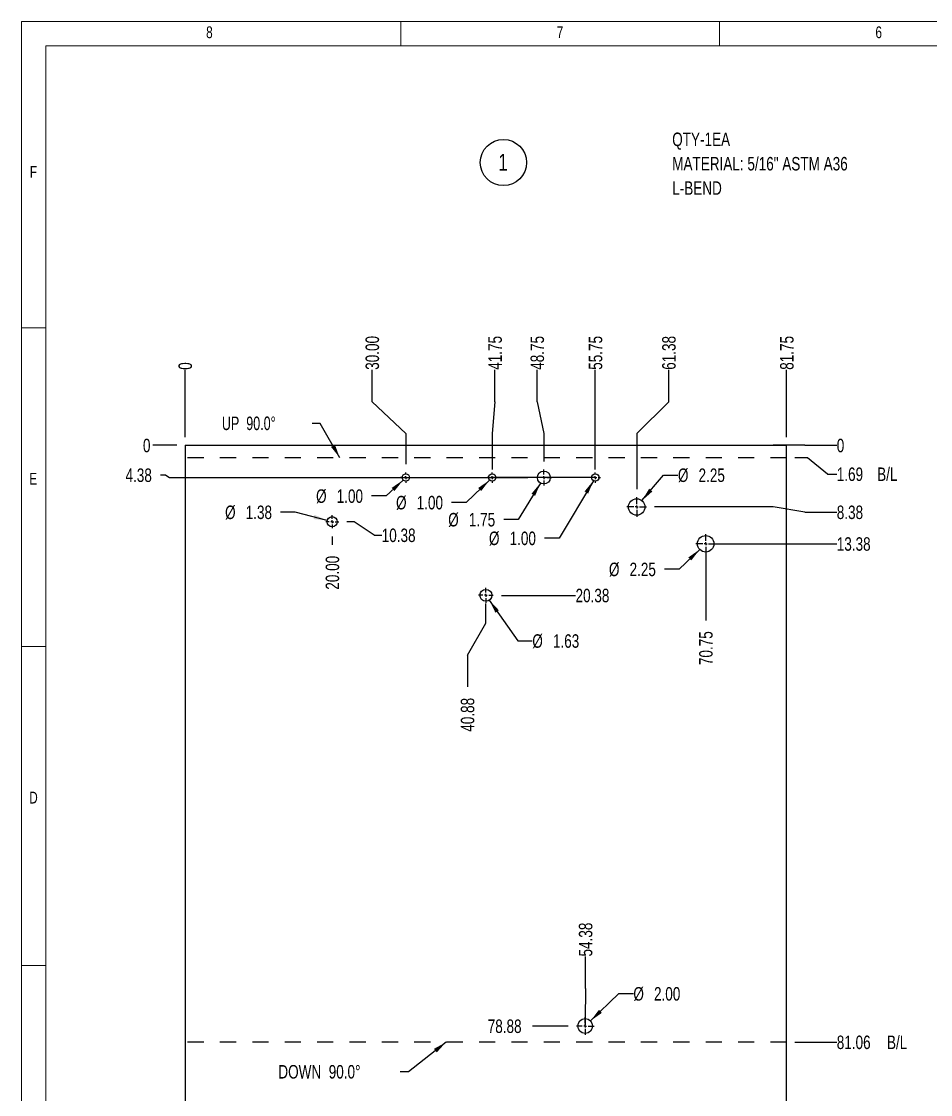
# Model space of a CAD drawing. Header units: inches. Extents: x 0 to 16.5, y 0 to 11.7.
# Drawn here: x 0.02 to 5.63, y 5.05 to 11.67 of the extents above; entities that cross this region are included whole.
import ezdxf

# ---------------------------------------------------------------- set-up
doc = ezdxf.new("R2010")
doc.units = ezdxf.units.IN
doc.header["$MEASUREMENT"] = 0
doc.linetypes.add('CENTERX2', pattern=[0.8, 0.5, -0.1, 0.1, -0.1])
doc.linetypes.add('HIDDEN', pattern=[0.075, 0.05, -0.025])
doc.layers.add('FORMAT', color=7, linetype='Continuous')
doc.styles.add('SLDTEXTSTYLE0', font='TXT', dxfattribs={"width": 0.75})
doc.styles.add('SLDTEXTSTYLE2', font='TXT', dxfattribs={"width": 0.694444})
doc.dimstyles.new('SLDDIMSTYLE0', dxfattribs={"dimtxt": 0.084961, "dimasz": 0.084961, "dimexe": 0, "dimexo": 0.0625, "dimgap": 0.02124, "dimtad": 0, "dimtih": 1, "dimtoh": 1, "dimdec": 0, "dimlfac": 22, "dimrnd": 1e-09, "dimdsep": 46, "dimtxsty": 'SLDTEXTSTYLE0', "dimblk1": 'NONE', "dimblk2": 'NONE', "dimsah": 1, "dimcen": 0.09, "dimadec": 0, "dimazin": 2, "dimtfac": 1, "dimtdec": 0, "dimtofl": 0, "dimtmove": 0, "dimatfit": 3, "dimldrblk": 'NONE', "dimfxl": 0, "dimfrac": 2, "dimtolj": 1, "dimtzin": 12, "dimarcsym": 0})
doc.dimstyles.new('SLDDIMSTYLE1', dxfattribs={"dimtxt": 0.084961, "dimasz": 0.084961, "dimexe": 0, "dimexo": 0.0625, "dimgap": 0.02124, "dimtad": 0, "dimtih": 1, "dimtoh": 1, "dimlfac": 22, "dimrnd": 1e-09, "dimzin": 12, "dimdsep": 46, "dimtxsty": 'SLDTEXTSTYLE0', "dimblk1": 'NONE', "dimblk2": 'NONE', "dimsah": 1, "dimcen": 0.09, "dimadec": 0, "dimazin": 3, "dimtfac": 1, "dimtofl": 0, "dimtmove": 0, "dimatfit": 3, "dimldrblk": 'NONE', "dimfxl": 0, "dimfrac": 2, "dimtolj": 1, "dimtzin": 12, "dimarcsym": 0})
doc.dimstyles.new('SLDDIMSTYLE2', dxfattribs={"dimtxt": 0.084961, "dimasz": 0.084961, "dimexe": 0, "dimexo": 0.0625, "dimgap": 0.02124, "dimtad": 0, "dimtih": 1, "dimtoh": 1, "dimlfac": 22, "dimrnd": 1e-09, "dimzin": 12, "dimdsep": 46, "dimtxsty": 'SLDTEXTSTYLE0', "dimblk1": 'NONE', "dimblk2": 'NONE', "dimsah": 1, "dimcen": 0.09, "dimadec": 0, "dimazin": 3, "dimtfac": 1, "dimtofl": 0, "dimtmove": 0, "dimatfit": 3, "dimldrblk": 'NONE', "dimfxl": 0, "dimfrac": 2, "dimtolj": 1, "dimtzin": 12, "dimarcsym": 0})
doc.dimstyles.new('SLDDIMSTYLE3', dxfattribs={"dimtxt": 0.084961, "dimasz": 0.084961, "dimexe": 0, "dimexo": 0.0625, "dimgap": 0.02124, "dimtad": 0, "dimtih": 1, "dimtoh": 1, "dimlfac": 22, "dimrnd": 1e-09, "dimzin": 4, "dimdsep": 46, "dimtxsty": 'SLDTEXTSTYLE0', "dimblk1": 'NONE', "dimblk2": 'NONE', "dimsah": 1, "dimcen": 0.09, "dimadec": 0, "dimazin": 1, "dimtfac": 1, "dimtofl": 0, "dimtmove": 0, "dimatfit": 3, "dimldrblk": 'NONE', "dimfxl": 0, "dimfrac": 2, "dimtolj": 1, "dimtzin": 12, "dimarcsym": 0})
doc.dimstyles.new('SLDDIMSTYLE4', dxfattribs={"dimtxt": 0.084961, "dimasz": 0.084961, "dimexe": 0, "dimexo": 0.0625, "dimgap": 0.02124, "dimtad": 0, "dimtih": 1, "dimtoh": 1, "dimlfac": 22, "dimrnd": 1e-09, "dimzin": 12, "dimdsep": 46, "dimtxsty": 'SLDTEXTSTYLE0', "dimsah": 1, "dimcen": 0, "dimadec": 0, "dimazin": 3, "dimtfac": 1, "dimtofl": 0, "dimtmove": 0, "dimatfit": 3, "dimfxl": 0, "dimfrac": 2, "dimtolj": 1, "dimtzin": 12, "dimarcsym": 0})
doc.dimstyles.new('SLDDIMSTYLE5', dxfattribs={"dimtxt": 0.084961, "dimasz": 0.084961, "dimexe": 0, "dimexo": 0.0625, "dimgap": 0.02124, "dimtad": 0, "dimtih": 1, "dimtoh": 1, "dimlfac": 22, "dimrnd": 1e-09, "dimzin": 4, "dimdsep": 46, "dimtxsty": 'SLDTEXTSTYLE0', "dimsah": 1, "dimcen": 0, "dimadec": 0, "dimazin": 1, "dimtfac": 1, "dimtofl": 0, "dimtmove": 0, "dimatfit": 3, "dimfxl": 0, "dimfrac": 2, "dimtolj": 1, "dimtzin": 12, "dimarcsym": 0})
doc.dimstyles.new('SLDDIMSTYLE6', dxfattribs={"dimtxt": 0.18, "dimasz": 0.084961, "dimexe": 0, "dimexo": 0.0625, "dimgap": 0, "dimtad": 0, "dimtih": 1, "dimtoh": 1, "dimdec": 0, "dimrnd": 1e-09, "dimzin": 0, "dimdsep": 46, "dimtxsty": 'Standard', "dimsah": 1, "dimcen": 0.09, "dimadec": 0, "dimazin": 0, "dimtfac": 0.084961, "dimtdec": 0, "dimtofl": 0, "dimtmove": 0, "dimatfit": 3, "dimfxl": 0, "dimfrac": 2, "dimtolj": 1, "dimtzin": 0, "dimarcsym": 0})

# ---------------------------------------------------------------- blocks, each defined once
blk = doc.blocks.new('Drawing View45')
at = {"color": 7, "linetype": 'Continuous', "lineweight": 25}
for p, q in [((0, 5.5511), (3.7159, 5.5511)), ((0, 5.5511), (0, 0)), ((3.7159, 0), (3.7159, 5.5511)), ((0, 0), (3.7159, 0))]:
    blk.add_line(p, q, dxfattribs=at)
for centre, radius in [((1.3636, 5.3523), 0.0227), ((1.8977, 5.3523), 0.0227), ((2.2159, 5.3523), 0.0398), ((2.5341, 5.3523), 0.0227), ((2.7898, 5.1705), 0.0511), ((0.9091, 5.0795), 0.0313), ((3.2159, 4.9432), 0.0511), ((1.858, 4.625), 0.0369), ((2.4716, 1.9659), 0.0455)]:
    blk.add_circle(centre, radius, dxfattribs=at)
blk = doc.blocks.new('_D')
at = {"layer": 'FORMAT'}
for p, q in [((4.8576, 9.0573), (4.6608, 9.0573)), ((4.6608, 9.0573), (4.6949, 9.0573)), ((4.8576, 9.0573), (5.0545, 9.0573))]:
    blk.add_line(p, q, dxfattribs=at)
at = {"layer": 'FORMAT', "insert": (5.0545, 9.0977), "char_height": 0.0833, "attachment_point": 1, "style": 'SLDTEXTSTYLE0'}
blk.add_mtext('0', dxfattribs=at)
blk = doc.blocks.new('_None')
blk = doc.blocks.new('_D_1')
at = {"layer": 'FORMAT'}
for p, q in [((4.8745, 8.9806), (4.7949, 8.9806)), ((4.997, 8.8801), (4.8745, 8.9806)), ((4.997, 8.8801), (5.0545, 8.8801))]:
    blk.add_line(p, q, dxfattribs=at)
at = {"layer": 'FORMAT', "char_height": 0.08333, "attachment_point": 1, "style": 'SLDTEXTSTYLE0'}
for s, insert in [('1.69', (5.0545, 8.9205)), ('B/L', (5.3039, 8.9205))]:
    blk.add_mtext(s, dxfattribs=dict(at, insert=insert))
blk = doc.blocks.new('_D_2')
at = {"layer": 'FORMAT'}
blk.add_line((4.2949, 8.4493), (5.0545, 8.4493), dxfattribs=at)
at = {"layer": 'FORMAT', "insert": (5.0545, 8.4897), "char_height": 0.08333, "attachment_point": 1, "style": 'SLDTEXTSTYLE0'}
blk.add_mtext('13.38', dxfattribs=at)
blk = doc.blocks.new('_D_3')
at = {"layer": 'FORMAT'}
blk.add_line((4.7949, 5.3726), (5.0545, 5.3726), dxfattribs=at)
at = {"layer": 'FORMAT', "char_height": 0.08333, "attachment_point": 1, "style": 'SLDTEXTSTYLE0'}
for s, insert in [('81.06', (5.0545, 5.413)), ('B/L', (5.3645, 5.413))]:
    blk.add_mtext(s, dxfattribs=dict(at, insert=insert))
blk = doc.blocks.new('_D_4')
at = {"layer": 'FORMAT'}
blk.add_line((4.7949, 3.5061), (5.0545, 3.5061), dxfattribs=at)
at = {"layer": 'FORMAT', "insert": (5.0545, 3.5465), "char_height": 0.08333, "attachment_point": 1, "style": 'SLDTEXTSTYLE0'}
blk.add_mtext('122.13', dxfattribs=at)
blk = doc.blocks.new('_D_5')
at = {"layer": 'FORMAT'}
blk.add_line((0.979, 9.0573), (0.8298, 9.0573), dxfattribs=at)
at = {"layer": 'FORMAT', "insert": (0.7691, 9.0977), "char_height": 0.0833, "attachment_point": 1, "style": 'SLDTEXTSTYLE0'}
blk.add_mtext('0', dxfattribs=at)
blk = doc.blocks.new('_D_6')
at = {"layer": 'FORMAT'}
for p, q in [((0.9098, 8.874), (0.8771, 8.874)), ((0.9098, 8.874), (0.9326, 8.8584)), ((0.9326, 8.8584), (3.1461, 8.8584))]:
    blk.add_line(p, q, dxfattribs=at)
at = {"layer": 'FORMAT', "insert": (0.6615, 8.9143), "char_height": 0.08333, "attachment_point": 1, "style": 'SLDTEXTSTYLE0'}
blk.add_mtext('4.38', dxfattribs=at)
blk = doc.blocks.new('_D_7')
at = {"layer": 'FORMAT'}
for p, q in [((4.6608, 8.6766), (3.929, 8.6766)), ((4.8576, 8.6449), (4.6608, 8.6766)), ((4.8576, 8.6449), (5.0545, 8.6449))]:
    blk.add_line(p, q, dxfattribs=at)
at = {"layer": 'FORMAT', "insert": (5.0545, 8.6853), "char_height": 0.08333, "attachment_point": 1, "style": 'SLDTEXTSTYLE0'}
blk.add_mtext('8.38', dxfattribs=at)
blk = doc.blocks.new('_D_8')
at = {"layer": 'FORMAT'}
for p, q in [((2.0746, 8.5857), (2.0284, 8.5857)), ((2.1969, 8.503), (2.0746, 8.5857)), ((2.1969, 8.503), (2.2438, 8.503))]:
    blk.add_line(p, q, dxfattribs=at)
at = {"layer": 'FORMAT', "insert": (2.2438, 8.5434), "char_height": 0.08333, "attachment_point": 1, "style": 'SLDTEXTSTYLE0'}
blk.add_mtext('10.38', dxfattribs=at)
blk = doc.blocks.new('_D_9')
at = {"layer": 'FORMAT'}
blk.add_line((2.983, 8.1311), (3.441, 8.1311), dxfattribs=at)
at = {"layer": 'FORMAT', "insert": (3.441, 8.1715), "char_height": 0.08333, "attachment_point": 1, "style": 'SLDTEXTSTYLE0'}
blk.add_mtext('20.38', dxfattribs=at)
blk = doc.blocks.new('_D_10')
at = {"layer": 'FORMAT'}
blk.add_line((3.3961, 5.4721), (3.1748, 5.4721), dxfattribs=at)
at = {"layer": 'FORMAT', "insert": (2.8986, 5.5124), "char_height": 0.08333, "attachment_point": 1, "style": 'SLDTEXTSTYLE0'}
blk.add_mtext('78.88', dxfattribs=at)
blk = doc.blocks.new('_D_11')
at = {"layer": 'FORMAT'}
blk.add_line((1.029, 9.1073), (1.029, 9.5235), dxfattribs=at)
at = {"layer": 'FORMAT', "insert": (0.9886, 9.5235), "char_height": 0.0833, "attachment_point": 1, "rotation": 90, "style": 'SLDTEXTSTYLE0'}
blk.add_mtext('0', dxfattribs=at)
blk = doc.blocks.new('_D_12')
at = {"layer": 'FORMAT'}
blk.add_line((1.9381, 8.4953), (1.9381, 8.4423), dxfattribs=at)
at = {"layer": 'FORMAT', "insert": (1.8977, 8.166), "char_height": 0.08333, "attachment_point": 1, "rotation": 90, "style": 'SLDTEXTSTYLE0'}
blk.add_mtext('20.00', dxfattribs=at)
blk = doc.blocks.new('_D_13')
at = {"layer": 'FORMAT'}
for p, q in [((2.1844, 9.3267), (2.1844, 9.5235)), ((2.1844, 9.3267), (2.3926, 9.1298)), ((2.3926, 9.1298), (2.3926, 8.9402))]:
    blk.add_line(p, q, dxfattribs=at)
at = {"layer": 'FORMAT', "insert": (2.144, 9.5235), "char_height": 0.08333, "attachment_point": 1, "rotation": 90, "style": 'SLDTEXTSTYLE0'}
blk.add_mtext('30.00', dxfattribs=at)
blk = doc.blocks.new('_D_14')
at = {"layer": 'FORMAT'}
for p, q in [((2.887, 7.959), (2.887, 8.0811)), ((2.7728, 7.7621), (2.887, 7.959)), ((2.7728, 7.7621), (2.7728, 7.5653))]:
    blk.add_line(p, q, dxfattribs=at)
at = {"layer": 'FORMAT', "insert": (2.7324, 7.289), "char_height": 0.08333, "attachment_point": 1, "rotation": 90, "style": 'SLDTEXTSTYLE0'}
blk.add_mtext('40.88', dxfattribs=at)
blk = doc.blocks.new('_D_15')
at = {"layer": 'FORMAT'}
for p, q in [((2.9428, 9.3267), (2.9428, 9.5235)), ((2.9428, 9.3267), (2.9267, 9.1298)), ((2.9267, 9.1298), (2.9267, 8.9084))]:
    blk.add_line(p, q, dxfattribs=at)
at = {"layer": 'FORMAT', "insert": (2.9025, 9.5235), "char_height": 0.08333, "attachment_point": 1, "rotation": 90, "style": 'SLDTEXTSTYLE0'}
blk.add_mtext('41.75', dxfattribs=at)
blk = doc.blocks.new('_D_16')
at = {"layer": 'FORMAT'}
for p, q in [((3.2032, 9.3267), (3.2032, 9.5235)), ((3.2032, 9.3267), (3.2449, 9.1298)), ((3.2449, 9.1298), (3.2449, 8.9573))]:
    blk.add_line(p, q, dxfattribs=at)
at = {"layer": 'FORMAT', "insert": (3.1629, 9.5235), "char_height": 0.08333, "attachment_point": 1, "rotation": 90, "style": 'SLDTEXTSTYLE0'}
blk.add_mtext('48.75', dxfattribs=at)
blk = doc.blocks.new('_D_17')
at = {"layer": 'FORMAT'}
for p, q in [((3.5018, 5.7044), (3.5018, 5.9012)), ((3.5018, 5.7044), (3.5006, 5.5075)), ((3.5006, 5.5075), (3.5006, 5.4766))]:
    blk.add_line(p, q, dxfattribs=at)
at = {"layer": 'FORMAT', "insert": (3.4615, 5.9012), "char_height": 0.08333, "attachment_point": 1, "rotation": 90, "style": 'SLDTEXTSTYLE0'}
blk.add_mtext('54.38', dxfattribs=at)
blk = doc.blocks.new('_D_18')
at = {"layer": 'FORMAT'}
blk.add_line((3.5631, 8.9084), (3.5631, 9.5235), dxfattribs=at)
at = {"layer": 'FORMAT', "insert": (3.5227, 9.5235), "char_height": 0.08333, "attachment_point": 1, "rotation": 90, "style": 'SLDTEXTSTYLE0'}
blk.add_mtext('55.75', dxfattribs=at)
blk = doc.blocks.new('_D_19')
at = {"layer": 'FORMAT'}
for p, q in [((4.0165, 9.3267), (4.0165, 9.5235)), ((4.0165, 9.3267), (3.8188, 9.1298)), ((3.8188, 9.1298), (3.8188, 8.7868))]:
    blk.add_line(p, q, dxfattribs=at)
at = {"layer": 'FORMAT', "insert": (3.9761, 9.5235), "char_height": 0.08333, "attachment_point": 1, "rotation": 90, "style": 'SLDTEXTSTYLE0'}
blk.add_mtext('61.38', dxfattribs=at)
blk = doc.blocks.new('_D_20')
at = {"layer": 'FORMAT'}
blk.add_line((4.2449, 8.3993), (4.2449, 7.9765), dxfattribs=at)
at = {"layer": 'FORMAT', "insert": (4.2045, 7.7003), "char_height": 0.08333, "attachment_point": 1, "rotation": 90, "style": 'SLDTEXTSTYLE0'}
blk.add_mtext('70.75', dxfattribs=at)
blk = doc.blocks.new('_D_21')
at = {"layer": 'FORMAT'}
blk.add_line((4.7449, 9.1073), (4.7449, 9.5235), dxfattribs=at)
at = {"layer": 'FORMAT', "insert": (4.7045, 9.5235), "char_height": 0.08333, "attachment_point": 1, "rotation": 90, "style": 'SLDTEXTSTYLE0'}
blk.add_mtext('81.75', dxfattribs=at)
blk = doc.blocks.new('_D_22')
at = {"layer": 'FORMAT'}
for p, q in [((1.7093, 8.6449), (1.6193, 8.6449)), ((1.9078, 8.5935), (1.7093, 8.6449))]:
    blk.add_line(p, q, dxfattribs=at)
blk.add_solid([(1.9078, 8.5935), (1.8289, 8.6275), (1.8223, 8.6022)], dxfattribs=at)
at = {"layer": 'FORMAT', "char_height": 0.08333, "attachment_point": 1, "style": 'SLDTEXTSTYLE0'}
for s, insert in [('%%c', (1.2763, 8.6853)), ('1.38', (1.4037, 8.6853))]:
    blk.add_mtext(s, dxfattribs=dict(at, insert=insert))
blk = doc.blocks.new('_D_23')
at = {"layer": 'FORMAT'}
for p, q in [((3.8515, 8.7159), (3.9834, 8.874)), ((3.9834, 8.874), (4.0734, 8.874))]:
    blk.add_line(p, q, dxfattribs=at)
blk.add_solid([(3.8515, 8.7159), (3.916, 8.7727), (3.8959, 8.7895)], dxfattribs=at)
at = {"layer": 'FORMAT', "char_height": 0.08333, "attachment_point": 1, "style": 'SLDTEXTSTYLE0'}
for s, insert in [('%%c', (4.0734, 8.9143)), ('2.25', (4.2008, 8.9143))]:
    blk.add_mtext(s, dxfattribs=dict(at, insert=insert))
blk = doc.blocks.new('_D_24')
at = {"layer": 'FORMAT'}
for p, q in [((2.3761, 8.8429), (2.2713, 8.7448)), ((2.2713, 8.7448), (2.1813, 8.7448))]:
    blk.add_line(p, q, dxfattribs=at)
blk.add_solid([(2.3761, 8.8429), (2.3051, 8.7944), (2.3229, 8.7753)], dxfattribs=at)
at = {"layer": 'FORMAT', "char_height": 0.08333, "attachment_point": 1, "style": 'SLDTEXTSTYLE0'}
for s, insert in [('%%c', (1.8383, 8.7852)), ('1.00', (1.9657, 8.7852))]:
    blk.add_mtext(s, dxfattribs=dict(at, insert=insert))
blk = doc.blocks.new('_D_25')
at = {"layer": 'FORMAT'}
for p, q in [((3.2243, 8.8244), (3.0875, 8.5993)), ((3.0875, 8.5993), (2.9975, 8.5993))]:
    blk.add_line(p, q, dxfattribs=at)
blk.add_solid([(3.2243, 8.8244), (3.169, 8.7586), (3.1913, 8.745)], dxfattribs=at)
at = {"layer": 'FORMAT', "char_height": 0.08333, "attachment_point": 1, "style": 'SLDTEXTSTYLE0'}
for s, insert in [('%%c', (2.6546, 8.6397)), ('1.75', (2.782, 8.6397))]:
    blk.add_mtext(s, dxfattribs=dict(at, insert=insert))
blk = doc.blocks.new('_D_26')
at = {"layer": 'FORMAT'}
for p, q in [((3.5333, 5.5036), (3.7082, 5.6719)), ((3.7082, 5.6719), (3.7982, 5.6719))]:
    blk.add_line(p, q, dxfattribs=at)
blk.add_solid([(3.5333, 5.5036), (3.6036, 5.5531), (3.5855, 5.5719)], dxfattribs=at)
at = {"layer": 'FORMAT', "char_height": 0.08333, "attachment_point": 1, "style": 'SLDTEXTSTYLE0'}
for s, insert in [('%%c', (3.7982, 5.7123)), ('2.00', (3.9256, 5.7123))]:
    blk.add_mtext(s, dxfattribs=dict(at, insert=insert))
blk = doc.blocks.new('_D_27')
at = {"layer": 'FORMAT'}
for p, q in [((2.9103, 8.8427), (2.7652, 8.7047)), ((2.7652, 8.7047), (2.6752, 8.7047))]:
    blk.add_line(p, q, dxfattribs=at)
blk.add_solid([(2.9103, 8.8427), (2.8397, 8.7936), (2.8577, 8.7747)], dxfattribs=at)
at = {"layer": 'FORMAT', "char_height": 0.08333, "attachment_point": 1, "style": 'SLDTEXTSTYLE0'}
for s, insert in [('%%c', (2.3323, 8.7451)), ('1.00', (2.4597, 8.7451))]:
    blk.add_mtext(s, dxfattribs=dict(at, insert=insert))
blk = doc.blocks.new('_D_28')
at = {"layer": 'FORMAT'}
for p, q in [((4.2079, 8.4141), (4.0803, 8.2925)), ((4.0803, 8.2925), (3.9903, 8.2925))]:
    blk.add_line(p, q, dxfattribs=at)
blk.add_solid([(4.2079, 8.4141), (4.1374, 8.3649), (4.1554, 8.346)], dxfattribs=at)
at = {"layer": 'FORMAT', "char_height": 0.08333, "attachment_point": 1, "style": 'SLDTEXTSTYLE0'}
for s, insert in [('%%c', (3.6473, 8.3328)), ('2.25', (3.7747, 8.3328))]:
    blk.add_mtext(s, dxfattribs=dict(at, insert=insert))
blk = doc.blocks.new('_D_29')
at = {"layer": 'FORMAT'}
for p, q in [((3.5514, 8.8389), (3.3393, 8.4843)), ((3.3393, 8.4843), (3.2493, 8.4843))]:
    blk.add_line(p, q, dxfattribs=at)
blk.add_solid([(3.5514, 8.8389), (3.4966, 8.7727), (3.519, 8.7593)], dxfattribs=at)
at = {"layer": 'FORMAT', "char_height": 0.08333, "attachment_point": 1, "style": 'SLDTEXTSTYLE0'}
for s, insert in [('%%c', (2.9063, 8.5247)), ('1.00', (3.0337, 8.5247))]:
    blk.add_mtext(s, dxfattribs=dict(at, insert=insert))
blk = doc.blocks.new('_D_30')
at = {"layer": 'FORMAT'}
for p, q in [((2.9082, 8.1009), (3.0839, 7.8502)), ((3.0839, 7.8502), (3.1739, 7.8502))]:
    blk.add_line(p, q, dxfattribs=at)
blk.add_solid([(2.9082, 8.1009), (2.9462, 8.0238), (2.9676, 8.0388)], dxfattribs=at)
at = {"layer": 'FORMAT', "char_height": 0.08333, "attachment_point": 1, "style": 'SLDTEXTSTYLE0'}
for s, insert in [('%%c', (3.1739, 7.8906)), ('1.63', (3.3013, 7.8906))]:
    blk.add_mtext(s, dxfattribs=dict(at, insert=insert))
blk = doc.blocks.new('SW_CENTERMARKSYMBOL_18')
at = {"layer": 'FORMAT', "color": 0, "linetype": 'CENTERX2'}
for p, q in [((-0.0182, 0), (-0.0489, 0)), ((0, 0), (-0.0091, 0)), ((0, 0.0182), (0, 0.0489)), ((0, 0), (0, 0.0091)), ((0, 0), (0.0091, 0)), ((0, 0), (0, -0.0091)), ((0.0182, 0), (0.0489, 0)), ((0, -0.0182), (0, -0.0489))]:
    blk.add_line(p, q, dxfattribs=at)
blk = doc.blocks.new('SW_CENTERMARKSYMBOL_19')
at = {"layer": 'FORMAT', "color": 0, "linetype": 'CENTERX2'}
for p, q in [((0, 0), (-0.0091, 0)), ((0, 0.0182), (0, 0.0318)), ((0, 0), (0, 0.0091)), ((0, 0), (0.0091, 0)), ((0, 0), (0, -0.0091)), ((0.0182, 0), (0.0318, 0)), ((-0.0182, 0), (-0.0318, 0)), ((0, -0.0182), (0, -0.0318))]:
    blk.add_line(p, q, dxfattribs=at)
blk = doc.blocks.new('SW_CENTERMARKSYMBOL_20')
at = {"layer": 'FORMAT', "color": 0, "linetype": 'CENTERX2'}
for p, q in [((-0.0182, 0), (-0.0602, 0)), ((0, 0), (-0.0091, 0)), ((0, 0.0182), (0, 0.0602)), ((0, 0), (0, 0.0091)), ((0, 0), (0.0091, 0)), ((0, 0), (0, -0.0091)), ((0.0182, 0), (0.0602, 0)), ((0, -0.0182), (0, -0.0602))]:
    blk.add_line(p, q, dxfattribs=at)
blk = doc.blocks.new('SW_CENTERMARKSYMBOL_21')
at = {"layer": 'FORMAT', "color": 0, "linetype": 'CENTERX2'}
for p, q in [((-0.0182, 0), (-0.0545, 0)), ((0, 0), (-0.0091, 0)), ((0, 0.0182), (0, 0.0545)), ((0, 0), (0, 0.0091)), ((0, 0), (0.0091, 0)), ((0, 0), (0, -0.0091)), ((0.0182, 0), (0.0545, 0)), ((0, -0.0182), (0, -0.0545))]:
    blk.add_line(p, q, dxfattribs=at)
blk = doc.blocks.new('SW_CENTERMARKSYMBOL_22')
at = {"layer": 'FORMAT', "color": 0, "linetype": 'CENTERX2'}
for p, q in [((-0.0182, 0), (-0.0403, 0)), ((0, 0), (-0.0091, 0)), ((0, 0.0182), (0, 0.0403)), ((0, 0), (0, 0.0091)), ((0, 0), (0.0091, 0)), ((0, 0), (0, -0.0091)), ((0.0182, 0), (0.0403, 0)), ((0, -0.0182), (0, -0.0403))]:
    blk.add_line(p, q, dxfattribs=at)
blk = doc.blocks.new('SW_CENTERMARKSYMBOL_23')
at = {"layer": 'FORMAT', "color": 0, "linetype": 'CENTERX2'}
for p, q in [((-0.0182, 0), (-0.046, 0)), ((0, 0), (-0.0091, 0)), ((0, 0.0182), (0, 0.046)), ((0, 0), (0, 0.0091)), ((0, 0), (0.0091, 0)), ((0, 0), (0, -0.0091)), ((0.0182, 0), (0.046, 0)), ((0, -0.0182), (0, -0.046))]:
    blk.add_line(p, q, dxfattribs=at)
blk = doc.blocks.new('SW_CENTERMARKSYMBOL_24')
at = {"layer": 'FORMAT', "color": 0}
for p, q in [((-0.0182, 0), (-0.0602, 0)), ((0, 0), (-0.0091, 0)), ((0, 0.0182), (0, 0.0602)), ((0, 0), (0, 0.0091)), ((0, 0), (0, -0.0091)), ((0, 0), (0.0091, 0)), ((0.0182, 0), (0.0602, 0)), ((0, -0.0182), (0, -0.0602))]:
    blk.add_line(p, q, dxfattribs=at)
blk = doc.blocks.new('SW_CENTERMARKSYMBOL_25')
at = {"layer": 'FORMAT', "color": 0}
for p, q in [((-0.0182, 0), (-0.0318, 0)), ((0, 0), (-0.0091, 0)), ((0, 0.0182), (0, 0.0318)), ((0, 0), (0, 0.0091)), ((0, 0), (0, -0.0091)), ((0, 0), (0.0091, 0)), ((0.0182, 0), (0.0318, 0)), ((0, -0.0182), (0, -0.0318))]:
    blk.add_line(p, q, dxfattribs=at)
blk = doc.blocks.new('SW_CENTERMARKSYMBOL_26')
at = {"layer": 'FORMAT', "color": 0}
for p, q in [((-0.0182, 0), (-0.0318, 0)), ((0, 0), (-0.0091, 0)), ((0, 0.0182), (0, 0.0318)), ((0, 0), (0, 0.0091)), ((0, 0), (0, -0.0091)), ((0, 0), (0.0091, 0)), ((0.0182, 0), (0.0318, 0)), ((0, -0.0182), (0, -0.0318))]:
    blk.add_line(p, q, dxfattribs=at)
blk = doc.blocks.new('SW_NOTE_0_3')
at = {"layer": 'FORMAT', "color": 0}
blk.add_circle((0.0379, 0.0808), 0.1426, dxfattribs=at)
at = {"layer": 'FORMAT', "color": 0, "insert": (0.0358, 0.1343), "char_height": 0.1042, "attachment_point": 2, "style": 'SLDTEXTSTYLE0'}
blk.add_mtext('1', dxfattribs=at)
blk = doc.blocks.new('SW_NOTE_0_4')
at = {"layer": 'FORMAT', "color": 0, "attachment_point": 1, "style": 'SLDTEXTSTYLE0'}
for s, insert, char_height in [('QTY-1EA', (0, 0.1074), 0.08333), ('MATERIAL: 5/16" ASTM A36', (0, -0.0431), 0.083333), ('L-BEND', (0, -0.1935), 0.08333)]:
    blk.add_mtext(s, dxfattribs=dict(at, insert=insert, char_height=char_height))

msp = doc.modelspace()

# ---------------------------------------------------------------- linework, layer by layer
at = {"color": 7, "linetype": 'Continuous', "lineweight": 18}
for p, q in [((0.0187, 0.0187), (0.0187, 11.67421)), ((0.0187, 11.67421), (16.51673, 11.67421)), ((2.3622, 11.52421), (2.3622, 11.67421)), ((4.33071, 11.52421), (4.33071, 11.67421)), ((0.1687, 0.1687), (0.1687, 11.52421)), ((0.1687, 11.52421), (16.36673, 11.52421)), ((0.1687, 9.78346), (0.0187, 9.78346)), ((0.1687, 7.81496), (0.0187, 7.81496)), ((0.1687, 5.84646), (0.0187, 5.84646)), ((0.04866, 5.84646), (0.16874, 5.84646))]:
    msp.add_line(p, q, dxfattribs=at)
at = {"color": 7, "linetype": 'HIDDEN'}
for p, q in [((4.74492, 8.98058), (1.02901, 8.98058)), ((4.74492, 5.37262), (1.02901, 5.37262))]:
    msp.add_line(p, q, dxfattribs=at)
at = {"layer": 'FORMAT'}
for p, q in [((3.24492, 8.85842), (2.92674, 8.85842)), ((3.5631, 8.85842), (3.24492, 8.85842))]:
    msp.add_line(p, q, dxfattribs=at)

# ---------------------------------------------------------------- block references
at = {"color": 7, "linetype": 'Continuous', "lineweight": 25}
msp.add_blockref('Drawing View45', (1.02901, 3.50615), dxfattribs=at)
at = {"layer": 'FORMAT'}
for name, p in [('SW_NOTE_0_3', (2.95755, 10.72225)), ('SW_NOTE_0_4', (4.03811, 10.88069)), ('SW_CENTERMARKSYMBOL_25', (2.92674, 8.85842)), ('SW_CENTERMARKSYMBOL_26', (3.5631, 8.85842)), ('SW_CENTERMARKSYMBOL_24', (4.24492, 8.44933))]:
    msp.add_blockref(name, p, dxfattribs=at)
at = {"layer": 'FORMAT', "linetype": 'CENTERX2'}
for name, p in [('SW_CENTERMARKSYMBOL_19', (2.39265, 8.85842)), ('SW_CENTERMARKSYMBOL_18', (3.24492, 8.85842)), ('SW_CENTERMARKSYMBOL_20', (3.81878, 8.6766)), ('SW_CENTERMARKSYMBOL_22', (1.9381, 8.58569)), ('SW_CENTERMARKSYMBOL_23', (2.88696, 8.13115)), ('SW_CENTERMARKSYMBOL_21', (3.5006, 5.47205))]:
    msp.add_blockref(name, p, dxfattribs=at)

# ---------------------------------------------------------------- texts
at = {"color": 7, "linetype": 'Continuous', "lineweight": 0}
for s, insert, char_height, attachment_point, style in [('8', (1.17963, 11.64401), 0.07292, 2, 'SLDTEXTSTYLE0'), ('7', (3.34499, 11.64401), 0.07292, 2, 'SLDTEXTSTYLE0'), ('6', (5.31349, 11.64401), 0.07292, 2, 'SLDTEXTSTYLE0'), ('F', (0.07043, 10.78209), 0.07292, 1, 'SLDTEXTSTYLE0'), ('UP  90.0°', (1.25662, 9.23474), 0.083333, 1, 'SLDTEXTSTYLE2'), ('E', (0.06659, 8.88727), 0.07292, 1, 'SLDTEXTSTYLE0'), ('D', (0.06659, 6.91877), 0.07292, 1, 'SLDTEXTSTYLE0'), ('DOWN  90.0°', (1.60543, 5.23115), 0.0833333, 1, 'SLDTEXTSTYLE0')]:
    msp.add_mtext(s, dxfattribs=dict(at, insert=insert, char_height=char_height, attachment_point=attachment_point, style=style))

# ---------------------------------------------------------------- dimensions: what is measured, and where the dimension line sits
at = {"layer": 'FORMAT'}
for feature_location, offset, dtype, origin, dimstyle, picture, middle in [((2.39265, 8.89024), (-0.20828, 0.6333), 1, (1.02901, 9.05728), 'SLDDIMSTYLE3', '_D_13', (2.18436, 9.66165)), ((2.92674, 8.85842), (0.01611, 0.66512), 1, (1.02901, 9.05728), 'SLDDIMSTYLE2', '_D_15', (2.94285, 9.66165)), ((3.24492, 8.90728), (-0.04168, 0.61626), 1, (1.02901, 9.05728), 'SLDDIMSTYLE2', '_D_16', (3.20324, 9.66165)), ((3.5631, 8.85842), (0, 0.66512), 1, (1.02901, 9.05728), 'SLDDIMSTYLE2', '_D_18', (3.5631, 9.66165)), ((3.8187813787, 8.7368269525), (0.1977308388, 0.7867100173), 1, (1.0290086515, 9.0572814979), 'SLDDIMSTYLE2', '_D_19', (4.0165122175, 9.6616542525)), ((4.74492, 9.05728), (0, 0.46626), 1, (1.02901, 9.05728), 'SLDDIMSTYLE2', '_D_21', (4.74492, 9.66165)), ((1.0290086515, 9.0572814979), (0, 0.4662554718), 1, (1.0290086515, 9.0572814979), 'SLDDIMSTYLE0', '_D_11', (1.0290086515, 9.5538610436)), ((1.0290086515, 9.0572814979), (-0.1992571951, 0), 0, (1.0290086515, 9.0572814979), 'SLDDIMSTYLE0', '_D_5', (0.7994273825, 9.0572814979)), ((4.7449177424, 9.0572814979), (0.3095435245, 0), 0, (4.7449177424, 9.0572814979), 'SLDDIMSTYLE0', '_D', (5.0847853407, 9.0572814979)), ((3.19605, 8.85842), (-2.31892, 0.01555), 0, (1.02901, 9.05728), 'SLDDIMSTYLE2', '_D_6', (0.76934, 8.87397)), ((3.87901, 8.6766), (1.17545, -0.03165), 0, (1.02901, 9.05728), 'SLDDIMSTYLE2', '_D_7', (5.16225, 8.64495)), ((1.97844, 8.58569), (0.26534, -0.08266), 0, (1.02901, 9.05728), 'SLDDIMSTYLE2', '_D_8', (2.3819, 8.50303)), ((2.93299, 8.13115), (0.50806, 0), 0, (1.02901, 9.05728), 'SLDDIMSTYLE2', '_D_9', (3.57916, 8.13115)), ((3.446054, 5.472054), (-0.271211, 0), 0, (1.029009, 9.057281), 'SLDDIMSTYLE2', '_D_10', (3.036726, 5.472054)), ((1.9381, 8.54535), (0, -0.10307), 1, (1.02901, 9.05728), 'SLDDIMSTYLE3', '_D_12', (1.9381, 8.30416)), ((2.8869632, 8.13114513), (-0.114162, -0.56587242), 1, (1.02900865, 9.0572815), 'SLDDIMSTYLE2', '_D_14', (2.7728012, 7.42715543)), ((3.5006, 5.5266), (0.001231, 0.374627), 1, (1.029009, 9.057281), 'SLDDIMSTYLE2', '_D_17', (3.501831, 6.039344)), ((4.24492, 8.44933), (0, -0.47279), 1, (1.02901, 9.05728), 'SLDDIMSTYLE2', '_D_20', (4.24492, 7.83842)), ((4.24491774, 8.44932695), (0.80954352, 0), 0, (4.74491774, 9.0572815), 'SLDDIMSTYLE2', '_D_2', (5.19257855, 8.44932695)), ((4.74492, 3.50615), (0.30954, 0), 0, (4.74492, 9.05728), 'SLDDIMSTYLE2', '_D_4', (5.2229, 3.50615))]:
    dim = msp.add_ordinate_dim(feature_location=feature_location, offset=offset, dtype=dtype, origin=origin, dimstyle=dimstyle, dxfattribs=at)
    dim.commit()
    dim.dimension.update_dxf_attribs({"geometry": picture, "text_midpoint": middle})
for feature_location, offset, picture, middle in [((4.74492, 8.98058), (0.30954, -0.10048), '_D_1', (5.26117, 8.8801)), ((4.74492, 5.37262), (0.30954, 0), '_D_3', (5.2915, 5.37262))]:
    dim = msp.add_ordinate_dim(feature_location=feature_location, offset=offset, dtype=0, origin=(4.74492, 9.05728), text='<> B/L', dimstyle='SLDDIMSTYLE1', dxfattribs=at)
    dim.commit()
    dim.dimension.update_dxf_attribs({"geometry": picture, "text_midpoint": middle})
for p1, p2, dimstyle, picture, middle in [((3.26557, 8.89241), (3.22427, 8.82442), 'SLDDIMSTYLE4', '_D_25', (2.82605, 8.59933)), ((3.57477, 8.87792), (3.55143, 8.83891), 'SLDDIMSTYLE5', '_D_29', (3.07781, 8.48428)), ((3.78602, 8.63733), (3.85154, 8.71587), 'SLDDIMSTYLE4', '_D_23', (4.24492, 8.87397)), ((2.40924, 8.87395), (2.37605, 8.84289), 'SLDDIMSTYLE5', '_D_24', (2.00976, 8.74482)), ((2.9432, 8.87409), (2.91027, 8.84275), 'SLDDIMSTYLE5', '_D_27', (2.50375, 8.70472)), ((1.968352134, 8.577858327), (1.907846987, 8.59352285), 'SLDDIMSTYLE4', '_D_22', (1.447779124, 8.644933016)), ((4.28194, 8.4846), (4.20789, 8.41406), 'SLDDIMSTYLE4', '_D_28', (3.81878, 8.29248)), ((2.865765, 8.161387), (2.908162, 8.100903), 'SLDDIMSTYLE4', '_D_30', (3.345358, 7.850242)), ((3.46785, 5.44053), (3.53335, 5.50357), 'SLDDIMSTYLE5', '_D_26', (3.96971, 5.67188))]:
    dim = msp.add_diameter_dim_2p(p1=p1, p2=p2, dimstyle=dimstyle, dxfattribs=at)
    dim.commit()
    dim.dimension.update_dxf_attribs({"geometry": picture, "text_midpoint": middle, "dimtype": 163})

# ---------------------------------------------------------------- leaders
at = {"color": 7, "linetype": 'Continuous', "lineweight": 0}
for points in [[(1.9847, 8.98058), (1.86459, 9.19229), (1.81459, 9.19229)], [(2.6419, 5.37262), (2.40868, 5.18862), (2.35868, 5.18862)]]:
    msp.add_leader(points, dimstyle='SLDDIMSTYLE6', dxfattribs=at)

doc.saveas('drawing.dxf')
